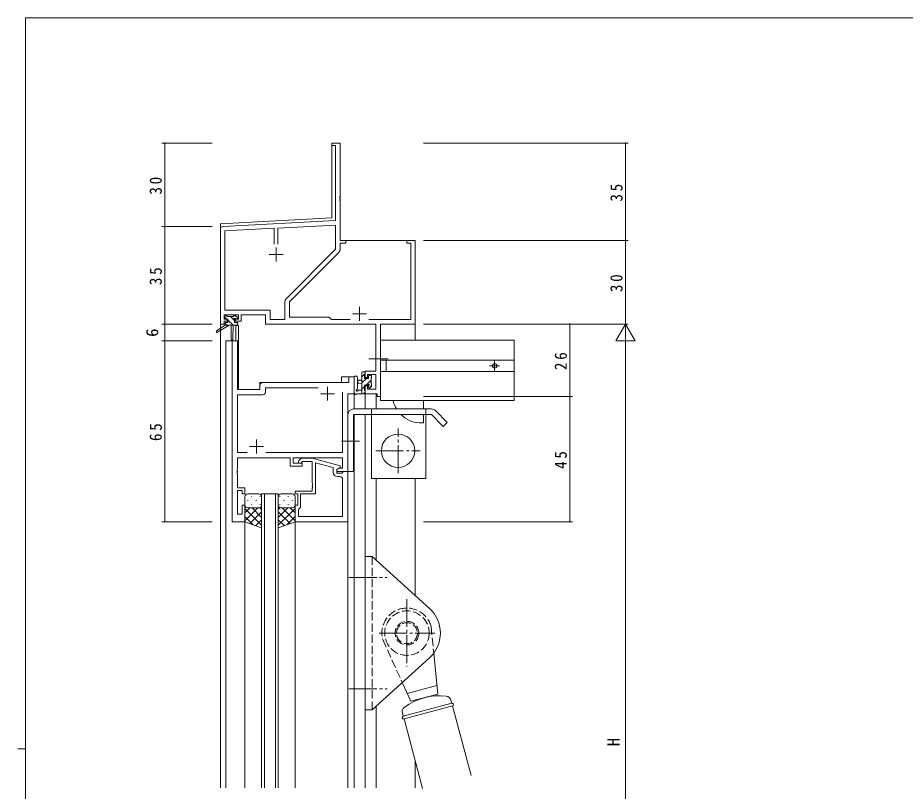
# Model space of a CAD drawing. Units: millimetres on the paper. Extents: x -397 to 397, y -282 to 282.
# Drawn here: x -396.7 to -77.9, y 1.5 to 279.3 of the extents above; entities that cross this region are included whole.
import ezdxf
from ezdxf.enums import TextEntityAlignment as Align

# ---------------------------------------------------------------- set-up
doc = ezdxf.new("R2010")
doc.units = ezdxf.units.MM
doc.linetypes.add('USER2', pattern=[13, 10, -1, 1, -1])
doc.linetypes.add('USER4', pattern=[4, 3, -1])
for name, color, linetype, lineweight in [('0-1_YKK_ZWAK', 7, 'Continuous', 18), ('0-3_YKK_11', 7, 'Continuous', 18), ('0-4_YKK_12', 2, 'Continuous', 18), ('0-5_YKK_13', 4, 'Continuous', 18), ('0-6_YKK_D', 6, 'Continuous', 18)]:
    doc.layers.add(name, color=color, linetype=linetype, lineweight=lineweight)
doc.styles.add('ＭＳ ゴシック', font='')
doc.styles.get('ＭＳ ゴシック').set_extended_font_data('MS Gothic')

msp = doc.modelspace()

# ---------------------------------------------------------------- linework, layer by layer
at = {"layer": '0-1_YKK_ZWAK'}
for p, q in [((-393.908, -245.7), (-393.908, 279.3)), ((376.092, 279.3), (-393.908, 279.3)), ((-396.708, 16.8), (-393.908, 16.8))]:
    msp.add_line(p, q, dxfattribs=at)
at = {"layer": '0-3_YKK_11'}
for p, q in [((-283.908, 234.3), (-283.908, 233.4)), ((-280.908, 234.3), (-283.908, 234.3)), ((-283.908, 233.4), (-282.538, 233.4)), ((-282.538, 233.4), (-282.538, 206.468)), ((-280.908, 215.258), (-280.908, 234.3)), ((-281.028, 215.075), (-280.908, 215.258)), ((-281.028, 214.525), (-281.028, 215.075)), ((-280.908, 214.342), (-281.028, 214.525)), ((-281.028, 214.075), (-280.908, 214.258)), ((-281.028, 213.525), (-281.028, 214.075)), ((-280.908, 214.258), (-280.908, 214.342)), ((-280.908, 213.342), (-281.028, 213.525)), ((-280.908, 199.3), (-280.908, 213.342)), ((-282.538, 206.468), (-322.961, 204.35)), ((-282.538, 204.836), (-303.258, 203.75)), ((-282.538, 196.175), (-282.538, 204.836)), ((-323.908, 203.351), (-323.908, 169.3)), ((-304.558, 203.682), (-322.278, 202.753)), ((-322.278, 202.753), (-322.278, 174.23)), ((-304.558, 198), (-304.558, 203.682)), ((-304.558, 198), (-304.558, 203.682)), ((-303.258, 203.75), (-303.258, 198)), ((-278.908, 199.3), (-280.908, 199.3)), ((-280.908, 198.4), (-278.908, 198.4)), ((-280.908, 196.246), (-280.908, 198.4)), ((-278.908, 198.4), (-278.908, 199.3)), ((-256.908, 199.3), (-256.908, 198.4)), ((-253.908, 199.3), (-256.908, 199.3)), ((-256.908, 198.4), (-255.538, 198.4)), ((-255.538, 198.4), (-255.538, 170.93)), ((-253.908, 169.3), (-253.908, 199.3)), ((-303.908, 196.8), (-303.908, 191.8)), ((-300.211, 178.502), (-282.538, 196.175)), ((-299.108, 177.3), (-281.435, 194.973)), ((-306.408, 194.3), (-301.408, 194.3)), ((-300.738, 170.93), (-300.738, 177.23)), ((-299.108, 171.8), (-299.108, 177.3)), ((-273.908, 175.5), (-273.908, 170.5)), ((-322.608, 172.6), (-317.408, 172.6)), ((-322.608, 171.1), (-322.608, 172.6)), ((-322.278, 174.23), (-306.078, 174.23)), ((-317.408, 172.6), (-317.408, 171.1)), ((-316.408, 172.6), (-307.708, 172.6)), ((-316.408, 170.3), (-316.408, 172.6)), ((-307.708, 172.6), (-307.708, 169.3)), ((-306.078, 174.23), (-306.078, 170.93)), ((-276.408, 173), (-271.408, 173)), ((-323.908, 169.3), (-322.608, 169.3)), ((-321.508, 171.1), (-322.608, 171.1)), ((-322.608, 170.3), (-321.508, 170.3)), ((-322.608, 169.3), (-322.608, 170.3)), ((-321.508, 170.3), (-321.508, 171.1)), ((-318.508, 171.1), (-318.508, 170.3)), ((-317.408, 171.1), (-318.508, 171.1)), ((-318.508, 170.3), (-316.408, 170.3)), ((-307.708, 169.3), (-268.038, 169.3)), ((-306.078, 170.93), (-300.738, 170.93)), ((-284.908, 171.8), (-299.108, 171.8)), ((-284.038, 170.93), (-284.908, 171.8)), ((-277.259, 170.93), (-284.038, 170.93)), ((-255.538, 170.93), (-270.558, 170.93)), ((-268.038, 169.3), (-268.038, 152.4)), ((-266.408, 169.3), (-253.908, 169.3)), ((-266.408, 143.3), (-266.408, 169.3)), ((-317.776, 163.3), (-319.706, 163.3)), ((-319.706, 163.3), (-319.706, 98.3)), ((-317.776, 145.8), (-317.776, 163.3)), ((-277.836, 150.3), (-277.836, 148.3)), ((-275.906, 150.3), (-277.836, 150.3)), ((-275.906, 144.3), (-275.906, 150.3)), ((-271.908, 152.4), (-271.908, 150.1)), ((-268.038, 152.4), (-271.908, 152.4)), ((-271.908, 150.1), (-271.108, 150.1)), ((-271.108, 151.2), (-268.038, 151.2)), ((-271.108, 150.1), (-271.108, 151.2)), ((-268.038, 151.2), (-268.038, 145.93)), ((-309.706, 147.3), (-309.706, 145.8)), ((-277.836, 148.3), (-308.706, 148.3)), ((-285.406, 146.8), (-285.406, 141.8)), ((-271.908, 147.1), (-271.908, 144.3)), ((-271.108, 147.1), (-271.908, 147.1)), ((-271.108, 145.93), (-271.108, 147.1)), ((-309.706, 145.8), (-317.776, 145.8)), ((-317.776, 143.87), (-308.776, 143.87)), ((-317.776, 123.23), (-317.776, 143.87)), ((-307.776, 146.37), (-288.756, 146.37)), ((-307.776, 144.87), (-307.776, 146.37)), ((-287.906, 144.3), (-282.906, 144.3)), ((-280.036, 144.8), (-280.036, 123.23)), ((-278.106, 144.3), (-275.906, 144.3)), ((-278.106, 116.3), (-278.106, 144.3)), ((-271.908, 144.3), (-267.608, 144.3)), ((-268.038, 145.93), (-271.108, 145.93)), ((-267.608, 144.3), (-267.608, 143.3)), ((-267.608, 143.3), (-266.408, 143.3)), ((-310.906, 127.8), (-310.906, 122.8)), ((-313.406, 125.3), (-308.406, 125.3)), ((-314.256, 123.23), (-317.776, 123.23)), ((-317.776, 121.3), (-298.806, 121.3)), ((-317.776, 117.258), (-317.776, 121.3)), ((-298.806, 121.3), (-298.806, 118.3)), ((-297.806, 121.3), (-280.036, 121.3)), ((-297.806, 119.3), (-297.806, 121.3)), ((-280.036, 121.3), (-280.036, 117.6)), ((-298.806, 118.3), (-294.606, 118.3)), ((-294.606, 119.3), (-297.806, 119.3)), ((-295.732, 120.324), (-294.957, 121.1)), ((-294.957, 121.1), (-291.012, 121.1)), ((-294.46, 119.9), (-294.884, 119.476)), ((-294.606, 118.3), (-294.606, 119.3)), ((-291.008, 119.9), (-294.46, 119.9)), ((-291.012, 121.1), (-280.908, 118.393)), ((-291.008, 112.258), (-291.008, 119.9)), ((-289.708, 119.508), (-289.708, 108.3)), ((-283.408, 117.82), (-289.708, 119.508)), ((-280.908, 118.393), (-280.908, 117.793)), ((-317.896, 117.075), (-317.776, 117.258)), ((-317.896, 116.525), (-317.896, 117.075)), ((-317.776, 116.342), (-317.896, 116.525)), ((-317.896, 116.075), (-317.776, 116.258)), ((-317.896, 115.525), (-317.896, 116.075)), ((-317.776, 115.342), (-317.896, 115.525)), ((-317.776, 116.258), (-317.776, 116.342)), ((-317.776, 110.5), (-317.776, 115.342)), ((-283.408, 116), (-283.408, 117.82)), ((-280.908, 117.793), (-282.108, 117.1)), ((-282.108, 117.1), (-282.108, 115.8)), ((-282.108, 115.8), (-280.308, 115.8)), ((-281.24, 117.6), (-282.106, 117.1)), ((-282.106, 117.1), (-282.106, 116.3)), ((-282.106, 116.3), (-278.106, 116.3)), ((-280.036, 117.6), (-281.24, 117.6)), ((-280.308, 115.8), (-280.108, 116)), ((-280.108, 116), (-279.808, 116.3)), ((-279.808, 116.3), (-278.108, 116.3)), ((-278.108, 116.3), (-278.108, 98.3)), ((-290.888, 112.075), (-291.008, 112.258)), ((-290.888, 111.525), (-290.888, 112.075)), ((-281.038, 114.5), (-281.908, 114.5)), ((-280.038, 100.23), (-280.038, 113.5)), ((-315.106, 110.5), (-317.776, 110.5)), ((-317.776, 109.5), (-316.106, 109.5)), ((-317.776, 101), (-317.776, 109.5)), ((-316.106, 109.5), (-316.106, 108.3)), ((-315.106, 108.3), (-315.106, 110.5)), ((-297.108, 109.3), (-291.008, 109.3)), ((-297.108, 108.3), (-297.108, 109.3)), ((-291.008, 111.342), (-290.888, 111.525)), ((-291.008, 111.258), (-291.008, 111.342)), ((-290.888, 111.075), (-291.008, 111.258)), ((-291.008, 110.342), (-290.888, 110.525)), ((-291.008, 109.3), (-291.008, 110.342)), ((-290.888, 110.525), (-290.888, 111.075)), ((-316.106, 108.3), (-315.106, 108.3)), ((-296.108, 108.3), (-297.108, 108.3)), ((-296.108, 104.3), (-296.108, 108.3)), ((-295.108, 108.3), (-295.108, 103.5)), ((-289.708, 108.3), (-295.108, 108.3)), ((-316.106, 104.3), (-316.106, 101)), ((-315.106, 104.3), (-316.106, 104.3)), ((-315.106, 98.3), (-315.106, 104.3)), ((-297.108, 104.3), (-296.108, 104.3)), ((-297.108, 98.3), (-297.108, 104.3)), ((-295.608, 103), (-295.808, 102.8)), ((-295.808, 102.8), (-295.808, 100.23)), ((-295.108, 103.5), (-295.608, 103)), ((-316.106, 101), (-317.776, 101)), ((-295.808, 100.23), (-280.038, 100.23)), ((-295.808, 100.23), (-280.038, 100.23)), ((-319.706, 98.3), (-315.106, 98.3)), ((-278.108, 98.3), (-297.108, 98.3))]:
    msp.add_line(p, q, dxfattribs=at)
msp.add_lwpolyline([(-280.036, 144.8), (-280.036, 123.23), (-307.556, 123.23)], dxfattribs=at)
for centre, radius, start, end in [((-322.908, 203.351), 1, 93.00003, 180), ((-282.708, 196.246), 1.8, 314.99999, 359.99998), ((-298.938, 177.23), 1.8, 134.99999, 179.99998), ((-308.706, 147.3), 1, 90.00001, 179.99999), ((-308.776, 144.87), 1, 270.00001, 359.99999), ((-295.308, 119.9), 0.6, 134.99999, 315.00001), ((-281.908, 116), 1.5, 180.00001, 269.99999), ((-281.038, 113.5), 1, 0.00001, 89.99999)]:
    msp.add_arc(centre, radius, start, end, dxfattribs=at)
at = {"layer": '0-4_YKK_12'}
for p, q in [((-283.908, 207.398), (-283.908, 234.3)), ((-283.908, 234.3), (-280.908, 234.3)), ((-280.908, 199.3), (-280.908, 234.3)), ((-283.908, 207.398), (-323.908, 205.301)), ((-323.908, 205.301), (-323.908, 2.8)), ((-280.608, 199.3), (-253.908, 199.3)), ((-253.908, 199.3), (-253.908, 163.5)), ((-317.408, 168.8), (-317.408, 145.8)), ((-317.708, 163.3), (-321.908, 163.3)), ((-321.908, 163.3), (-321.908, 2.8)), ((-319.706, 98.3), (-319.706, 163.3)), ((-317.708, 163.3), (-317.708, 145.8)), ((-280.408, 150.3), (-280.408, 148.3)), ((-275.908, 150.3), (-280.408, 150.3)), ((-275.908, 138.8), (-275.908, 150.3)), ((-309.708, 148.3), (-280.408, 148.3)), ((-309.708, 145.8), (-309.708, 148.3)), ((-317.708, 145.8), (-309.708, 145.8)), ((-278.106, 144.298), (-275.908, 144.298)), ((-278.106, 116.3), (-278.106, 144.298)), ((-271.908, 144.3), (-271.908, 138.8)), ((-268.008, 144.3), (-268.008, 138.8)), ((-275.908, 2.8), (-275.908, 136.8)), ((-271.908, 136.8), (-271.908, 70.2)), ((-278.408, 116.3), (-278.106, 116.3)), ((-268.008, 113.8), (-268.008, 84.533)), ((-253.908, 113.8), (-253.908, 71.77)), ((-309.108, 108.301), (-303.108, 108.301)), ((-309.108, 2.8), (-309.108, 108.301)), ((-308.108, 108.301), (-308.108, 2.8)), ((-304.108, 2.8), (-304.108, 108.301)), ((-303.108, 108.301), (-303.108, 2.8)), ((-315.108, 98.3), (-319.706, 98.3)), ((-315.108, 2.8), (-315.108, 98.3)), ((-297.108, 2.8), (-297.108, 98.3)), ((-278.108, 2.8), (-278.108, 98.3)), ((-271.908, 46.4), (-271.908, 2.8)), ((-268.008, 32.067), (-268.008, 2.8)), ((-253.908, 12.331), (-253.908, 2.8))]:
    msp.add_line(p, q, dxfattribs=at)
msp.add_lwpolyline([(-317.408, 168.8), (-318.408, 168.8), (-318.408, 163.3)], dxfattribs=at)
at = {"layer": '0-5_YKK_13'}
for p, q in [((-322.108, 172.2), (-321.608, 172.2)), ((-319.108, 172.2), (-318.508, 172.2)), ((-321.588, 171.1), (-322.408, 171.92)), ((-322.408, 171.4), (-322.408, 171.9)), ((-322.208, 169.6), (-322.208, 168.9)), ((-321.633, 168.9), (-322.208, 169.476)), ((-321.208, 171.1), (-322.108, 171.1)), ((-321.908, 169.9), (-321.208, 169.9)), ((-321.408, 172), (-319.308, 172)), ((-321.208, 169.9), (-321.208, 171.1)), ((-319.388, 168.9), (-321.208, 170.721)), ((-318.808, 170.566), (-320.243, 172)), ((-318.808, 170.639), (-318.808, 169.9)), ((-318.808, 169.9), (-318.008, 169.9)), ((-318.008, 171.1), (-318.347, 171.1)), ((-318.296, 172.112), (-317.796, 171.612)), ((-317.708, 169.466), (-318.143, 169.9)), ((-317.708, 169.6), (-317.708, 169.2)), ((-322.208, 168.9), (-325.275, 166.849)), ((-320.708, 168.9), (-324.953, 166.343)), ((-318.008, 168.9), (-322.208, 168.9)), ((-320.108, 168.9), (-320.006, 163.892)), ((-319.306, 168.9), (-319.406, 163.892)), ((-266.408, 141.8), (-266.408, 163.5)), ((-266.408, 163.5), (-218.408, 163.5)), ((-218.408, 163.5), (-218.408, 141.8)), ((-266.408, 156.3), (-218.408, 156.3)), ((-264.408, 156.3), (-264.408, 152.3)), ((-223.608, 154.3), (-227.208, 154.3)), ((-225.408, 156.1), (-225.408, 152.5)), ((-275.908, 150.028), (-275.908, 144.866)), ((-274.708, 150.028), (-274.705, 146.067)), ((-273.108, 144.3), (-273.108, 151.9)), ((-271.908, 151.591), (-273.108, 150.391)), ((-272.808, 152.2), (-272.208, 152.2)), ((-272.108, 151.1), (-272.108, 149.8)), ((-271.908, 151.9), (-271.908, 151.3)), ((-270.254, 151), (-270.708, 150.546)), ((-270.708, 149.8), (-270.708, 150.7)), ((-270.408, 151), (-269.908, 151)), ((-269.808, 150), (-269.808, 147.9)), ((-269.608, 150.7), (-269.608, 150.2)), ((-266.408, 152.3), (-218.408, 152.3)), ((-273.108, 149.2), (-274.253, 149.098)), ((-273.108, 148), (-274.253, 148.102)), ((-271.454, 149.8), (-273.108, 148.146)), ((-272.108, 146.901), (-273.108, 145.901)), ((-272.108, 149.8), (-270.708, 149.8)), ((-272.108, 147.4), (-272.108, 145.4)), ((-271.169, 147.4), (-272.108, 147.4)), ((-269.808, 149.201), (-271.609, 147.4)), ((-270.708, 146.6), (-270.708, 146.939)), ((-269.608, 147.156), (-270.46, 146.304)), ((-269.696, 146.888), (-270.196, 146.388)), ((-269.608, 147.7), (-269.608, 147.1)), ((-272.208, 144.3), (-274.889, 144.3)), ((-274.289, 145.5), (-273.108, 145.5)), ((-271.908, 144.856), (-272.464, 144.3)), ((-271.908, 145.2), (-271.908, 144.6)), ((-218.408, 141.8), (-266.408, 141.8)), ((-250.908, 138.8), (-250.908, 141.8)), ((-248.106, 138.8), (-276.106, 138.8)), ((-269.606, 138.8), (-269.606, 136.8)), ((-250.106, 136.8), (-250.106, 138.8)), ((-242.449, 133.971), (-246.692, 138.214)), ((-278.106, 136.8), (-278.106, 116.3)), ((-276.106, 116.3), (-276.106, 136.8)), ((-276.106, 136.8), (-248.106, 136.8)), ((-269.606, 113.8), (-269.606, 136.8)), ((-250.908, 133.8), (-250.908, 136.8)), ((-250.106, 113.8), (-250.106, 136.8)), ((-248.106, 136.8), (-243.863, 132.557)), ((-242.449, 133.971), (-243.863, 132.557)), ((-250.908, 133.8), (-252.408, 133.8)), ((-278.106, 116.3), (-276.106, 116.3)), ((-269.606, 113.8), (-250.106, 113.8)), ((-315.108, 107.3), (-315.108, 104.3)), ((-314.188, 105.937), (-313.988, 105.937)), ((-310.108, 108.3), (-314.108, 108.3)), ((-312.773, 107.352), (-312.573, 107.352)), ((-311.158, 105.937), (-310.958, 105.937)), ((-309.743, 107.352), (-309.543, 107.352)), ((-309.108, 104.3), (-309.108, 107.3)), ((-303.108, 104.3), (-303.108, 107.3)), ((-302.473, 107.352), (-302.673, 107.352)), ((-302.108, 108.3), (-298.108, 108.3)), ((-301.058, 105.937), (-301.258, 105.937)), ((-299.443, 107.352), (-299.643, 107.352)), ((-298.028, 105.937), (-298.228, 105.937)), ((-297.108, 107.3), (-297.108, 104.3)), ((-315.108, 98.3), (-315.108, 104.3)), ((-313.316, 103.3), (-315.108, 101.508)), ((-310.488, 103.3), (-315.108, 98.68)), ((-315.108, 103.032), (-309.108, 97.032)), ((-314.108, 103.3), (-310.508, 103.3)), ((-313.708, 103.3), (-310.108, 103.3)), ((-312.773, 104.522), (-312.573, 104.522)), ((-312.548, 103.3), (-309.108, 99.86)), ((-309.776, 103.357), (-309.108, 102.689)), ((-309.743, 104.522), (-309.543, 104.522)), ((-309.108, 96.157), (-309.108, 104.3)), ((-303.108, 104.3), (-303.108, 96.157)), ((-302.44, 103.357), (-303.108, 102.689)), ((-299.668, 103.3), (-303.108, 99.86)), ((-297.108, 103.032), (-303.108, 97.032)), ((-302.473, 104.522), (-302.673, 104.522)), ((-298.508, 103.3), (-302.108, 103.3)), ((-301.729, 103.3), (-297.108, 98.68)), ((-298.108, 103.3), (-301.708, 103.3)), ((-299.443, 104.522), (-299.643, 104.522)), ((-298.9, 103.3), (-297.108, 101.508)), ((-297.108, 98.3), (-297.108, 104.3)), ((-315.108, 100.203), (-312.147, 97.243)), ((-309.108, 101.851), (-313.304, 97.656)), ((-309.108, 99.023), (-311.22, 96.911)), ((-303.108, 101.851), (-298.912, 97.656)), ((-303.108, 99.023), (-300.997, 96.911)), ((-297.108, 100.203), (-300.069, 97.243)), ((-309.108, 96.157), (-315.108, 98.3)), ((-303.108, 96.157), (-297.108, 98.3)), ((-271.908, 85.8), (-269.408, 85.8)), ((-269.408, 85.8), (-248.855, 67.197)), ((-247.293, 51.12), (-245.867, 36.412)), ((-248.855, 49.403), (-269.408, 30.8)), ((-258.601, 40.582), (-255.526, 33.824)), ((-246.16, 39.439), (-256.786, 36.592)), ((-245.867, 36.412), (-255.526, 33.824)), ((-240.839, 33.1), (-258.225, 28.442)), ((-240.58, 32.135), (-257.966, 27.476)), ((-241.145, 34.242), (-240.839, 33.1)), ((-240.58, 32.135), (-233.897, 7.195)), ((-258.531, 29.584), (-258.225, 28.442)), ((-257.966, 27.476), (-251.284, 2.536))]:
    msp.add_line(p, q, dxfattribs=at)
at = {"layer": '0-5_YKK_13', "linetype": 'USER2'}
for p, q in [((-263.647, 156.8), (-270.604, 156.8)), ((-260.106, 115.8), (-260.106, 131.8)), ((-280.469, 127.3), (-273.933, 127.3)), ((-268.106, 123.8), (-252.106, 123.8)), ((-277.739, 78.3), (-263.977, 78.3)), ((-256.908, 70.537), (-256.908, 46.375)), ((-266.908, 58.3), (-246.908, 58.3)), ((-277.739, 38.3), (-263.977, 38.3))]:
    msp.add_line(p, q, dxfattribs=at)
at = {"layer": '0-5_YKK_13', "linetype": 'USER4'}
for p, q in [((-269.408, 30.8), (-269.408, 85.8)), ((-248.215, 60.629), (-247.293, 51.12)), ((-265.602, 55.971), (-258.601, 40.582))]:
    msp.add_line(p, q, dxfattribs=at)
at = {"layer": '0-5_YKK_13'}
msp.add_lwpolyline([(-269.408, 30.8), (-271.908, 30.8), (-271.908, 85.8)], dxfattribs=at)
for centre, radius in [((-225.408, 154.3), 0.8), ((-260.106, 123.8), 6)]:
    msp.add_circle(centre, radius, dxfattribs=at)
at = {"layer": '0-5_YKK_13', "linetype": 'USER4'}
for radius in [8, 4.25, 3.75]:
    msp.add_circle((-256.908, 58.3), radius, dxfattribs=at)
at = {"layer": '0-5_YKK_13'}
for centre, radius, start, end in [((-322.108, 171.9), 0.3, 90, 180), ((-321.608, 172), 0.2, 0, 90), ((-319.108, 172), 0.2, 90, 180), ((-318.508, 171.9), 0.3, 45, 90), ((-322.108, 171.4), 0.3, 180, 270), ((-321.908, 169.6), 0.3, 90, 180), ((-318.808, 171.1), 0.25, 33.05573, 236.94427), ((-319.108, 170.639), 0.3, 0, 56.94427), ((-318.347, 171.4), 0.3, 213.05573, 270), ((-318.008, 171.4), 0.3, 270, 45), ((-318.008, 169.6), 0.3, 0, 90), ((-318.008, 169.2), 0.3, 270, 0), ((-325.108, 166.6), 0.3, 123.76905, 301.06147), ((-319.706, 163.898), 0.3, 181.16963, 358.85539), ((-275.308, 150.028), 0.6, 0.04023, 180.04023), ((-272.808, 151.9), 0.3, 90, 180), ((-272.208, 151.9), 0.3, 0, 90), ((-272.108, 151.3), 0.2, 270, 0), ((-270.408, 150.7), 0.3, 90, 180), ((-269.908, 150.7), 0.3, 0, 90), ((-269.808, 150.2), 0.2, 270, 0), ((-274.208, 148.6), 0.5, 95.09207, 264.90793), ((-271.169, 147.7), 0.3, 270, 326.94427), ((-270.708, 147.4), 0.25, 303.05573, 146.94427), ((-270.408, 146.939), 0.3, 123.05573, 180), ((-269.808, 147.7), 0.2, 0, 90), ((-269.908, 147.1), 0.3, 315, 0), ((-275.608, 144.866), 0.3, 180, 229.47122), ((-275.998, 144.41), 0.3, 349.47122, 49.47122), ((-275.408, 144.3), 0.3, 169.47122, 330), ((-274.889, 144), 0.3, 90, 150), ((-274.808, 145.5), 0.3, 109.18976, 330), ((-275.005, 146.067), 0.3, 289.18976, 0.04023), ((-274.289, 145.2), 0.3, 90, 150), ((-272.208, 144.6), 0.3, 270, 0), ((-272.108, 145.2), 0.2, 360, 90), ((-270.408, 146.6), 0.3, 180, 315), ((-251.704, 144.276), 10.5, 193.64151, 211.43851), ((-276.106, 136.8), 2, 90, 180), ((-248.106, 136.8), 2, 45, 90), ((-251.704, 144.276), 10.5, 225.40272, 266.15667), ((-314.108, 107.3), 1, 90, 180), ((-310.108, 107.3), 1, 0, 90), ((-302.108, 107.3), 1, 90, 180), ((-298.108, 107.3), 1, 0, 90), ((-314.108, 104.3), 1, 180, 270), ((-314.108, 104.3), 1, 180, 270), ((-310.108, 104.3), 1, 270, 0), ((-310.108, 104.3), 1, 270, 0), ((-302.108, 104.3), 1, 180, 270), ((-302.108, 104.3), 1, 180, 270), ((-298.108, 104.3), 1, 270, 0), ((-298.108, 104.3), 1, 270, 0), ((-256.908, 58.3), 12, 312.14962, 47.85038), ((-245.197, 14.592), 21.25, 83.67631, 126.32369), ((-243.076, 33.725), 2, 15, 83.67631), ((-240.709, 32.618), 0.5, 285, 105), ((-256.599, 30.101), 2, 126.32369, 195), ((-258.096, 27.959), 0.5, 105, 285)]:
    msp.add_arc(centre, radius, start, end, dxfattribs=at)
at = {"layer": '0-5_YKK_13', "linetype": 'USER4'}
msp.add_arc((-256.908, 58.3), 9, 15, 195, dxfattribs=at)
at = {"layer": '0-6_YKK_D'}
for p, q in [((-326.908, 234.3), (-344.908, 234.3)), ((-343.908, 204.3), (-343.908, 234.3)), ((-250.908, 234.3), (-177.408, 234.3)), ((-178.408, 199.3), (-178.408, 234.3)), ((-326.908, 204.3), (-344.908, 204.3)), ((-326.908, 204.3), (-344.908, 204.3)), ((-343.908, 169.3), (-343.908, 204.3)), ((-250.908, 199.3), (-177.408, 199.3)), ((-250.908, 199.3), (-177.408, 199.3)), ((-178.408, 199.3), (-178.408, 169.3)), ((-326.908, 169.3), (-344.908, 169.3)), ((-326.908, 169.3), (-344.908, 169.3)), ((-343.908, 169.3), (-343.908, 163.3)), ((-250.908, 169.3), (-197.408, 169.3)), ((-250.908, 169.3), (-177.408, 169.3)), ((-250.908, 169.3), (-177.408, 169.3)), ((-198.408, 143.3), (-198.408, 169.3)), ((-178.408, 169.3), (-181.908, 163.238)), ((-178.408, 169.3), (-178.408, 157.176)), ((-178.408, 169.3), (-174.908, 163.238)), ((-326.908, 163.3), (-344.908, 163.3)), ((-326.908, 163.3), (-344.908, 163.3)), ((-343.908, 163.3), (-343.908, 98.3)), ((-181.908, 163.238), (-174.908, 163.238)), ((-178.408, -123.7), (-178.408, 162.3)), ((-250.908, 143.3), (-197.408, 143.3)), ((-250.908, 143.3), (-197.408, 143.3)), ((-198.408, 143.3), (-198.408, 98.3)), ((-326.908, 98.3), (-344.908, 98.3)), ((-250.908, 98.3), (-197.408, 98.3))]:
    msp.add_line(p, q, dxfattribs=at)
for centre, start, end in [((-343.908, 234.3), 90, 270), ((-343.908, 234.3), 270, 90), ((-178.408, 234.3), 90, 270), ((-178.408, 234.3), 270, 90), ((-343.908, 204.3), 90, 270), ((-343.908, 204.3), 90, 270), ((-343.908, 204.3), 270, 90), ((-343.908, 204.3), 270, 90), ((-178.408, 199.3), 90, 270), ((-178.408, 199.3), 90, 270), ((-178.408, 199.3), 270, 90), ((-178.408, 199.3), 270, 90), ((-343.908, 169.3), 90, 270), ((-343.908, 169.3), 90, 270), ((-343.908, 169.3), 270, 90), ((-343.908, 169.3), 270, 90), ((-198.408, 169.3), 90, 270), ((-198.408, 169.3), 270, 90), ((-343.908, 163.3), 90, 270), ((-343.908, 163.3), 90, 270), ((-343.908, 163.3), 270, 90), ((-343.908, 163.3), 270, 90), ((-198.408, 143.3), 90, 270), ((-198.408, 143.3), 90, 270), ((-198.408, 143.3), 270, 90), ((-198.408, 143.3), 270, 90), ((-343.908, 98.3), 90, 270), ((-343.908, 98.3), 270, 90), ((-198.408, 98.3), 90, 270), ((-198.408, 98.3), 270, 90)]:
    msp.add_arc(centre, 0.106, start, end, dxfattribs=at)

# ---------------------------------------------------------------- texts
at = {"layer": '0-6_YKK_D', "color": 7, "style": 'ＭＳ ゴシック'}
for s, p in [('6', (-344.908, 164.7)), ('H', (-179.208, 17.7))]:
    msp.add_text(s, height=4.399, rotation=90, dxfattribs=at).set_placement(p, align=Align.BOTTOM_LEFT)
at = {"layer": '0-6_YKK_D', "color": 7, "char_height": 4.399, "attachment_point": 7, "rotation": 90, "style": 'ＭＳ ゴシック'}
for s, insert in [('\\T1.37;\\W0.9;30', (-344.908, 215.78)), ('\\T1.37;\\W0.9;35', (-179.408, 213.28)), ('\\T1.37;\\W0.9;35', (-344.908, 183.28)), ('\\T1.37;\\W0.9;30', (-179.408, 180.78)), ('\\T1.37;\\W0.9;26', (-199.408, 152.78)), ('\\T1.37;\\W0.9;65', (-344.908, 127.28)), ('\\T1.37;\\W0.9;45', (-199.408, 117.28))]:
    msp.add_mtext(s, dxfattribs=dict(at, insert=insert))

doc.saveas('drawing.dxf')
